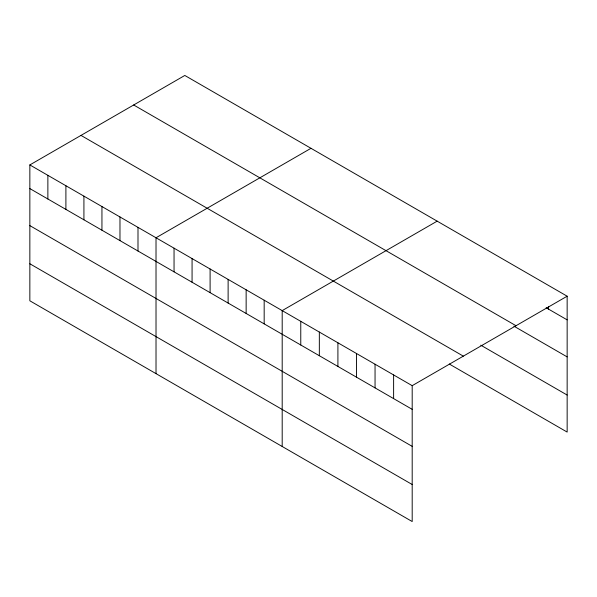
<?xml version="1.0" encoding="UTF-8"?>
<svg xmlns="http://www.w3.org/2000/svg" width="597" height="597" viewBox="0 0 597 597"><rect width="100%" height="100%" fill="white"/><g stroke="black" fill="none" stroke-linecap="round" stroke-linejoin="round"><path stroke-width="0.9" d="M29.85 164.929L412.191 385.669L412.191 521.539L29.85 300.798L29.85 164.929L184.809 75.461L567.15 296.202L567.15 432.071L449.265 364.013M310.985 148.302L156.018 237.77L156.018 373.64M437.153 221.151L282.194 310.612L282.194 446.489M412.191 385.669L567.15 296.202M546.158 307.746L567.15 319.865M133.676 104.982L516.009 325.723M513.86 326.126L567.15 356.894M480.757 345.163L567.15 395.042M80.991 135.4L463.324 356.14M29.85 188.585L412.191 409.333M29.85 225.621L412.191 446.362M29.85 263.77L412.191 484.51M548.576 306.41L548.576 309.142M393.617 374.946L393.617 398.609M375.05 364.222L375.05 387.886M356.476 353.499L356.476 377.162M337.909 342.782L337.909 366.446M319.335 332.059L319.335 355.722M300.769 321.335L300.769 344.999M264.173 300.209L264.173 323.873M246.143 289.799L246.143 313.462M228.121 279.396L228.121 303.06M210.099 268.986L210.099 292.649M192.07 258.583L192.07 282.247M174.048 248.173L174.048 271.836M137.997 227.36L137.997 251.024M119.975 216.957L119.975 240.621M101.945 206.547L101.945 230.211M83.923 196.144L83.923 219.808M65.901 185.734L65.901 209.398M47.872 175.331L47.872 198.995"/></g></svg>
